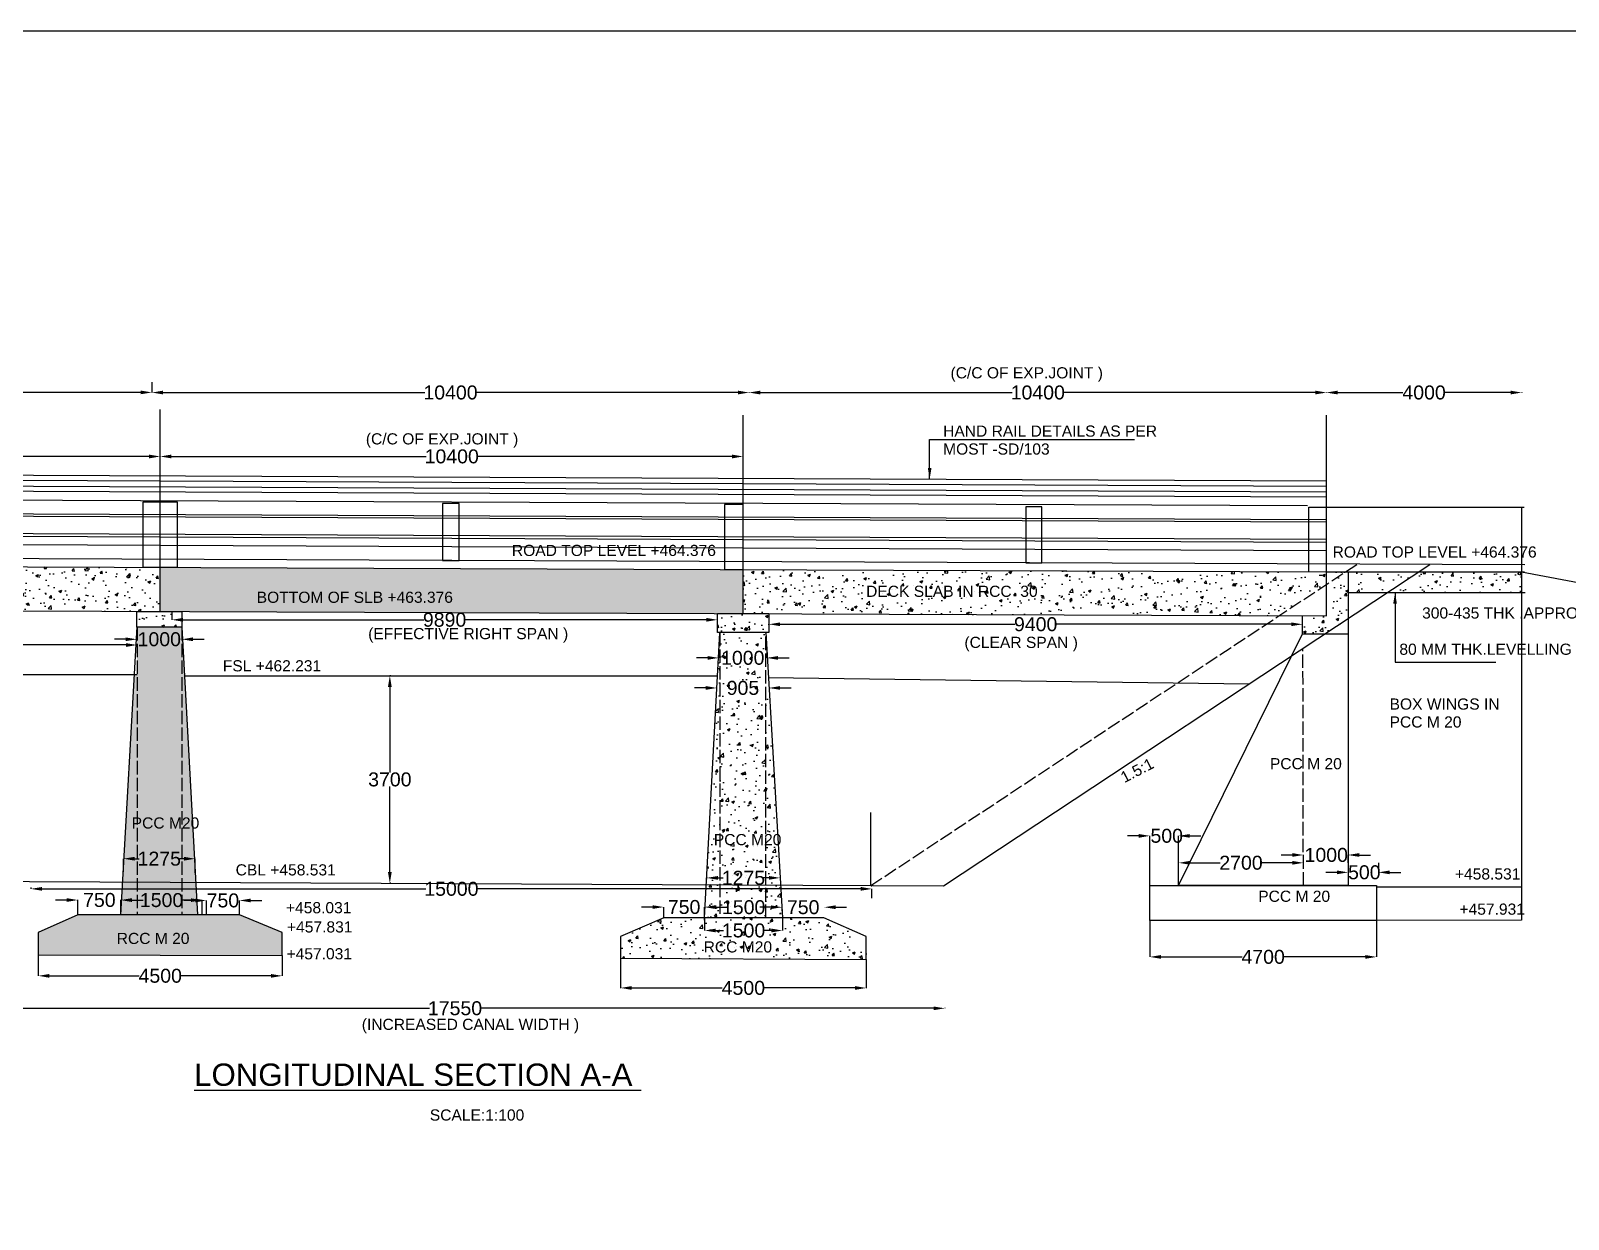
# Model space of a CAD drawing. Header units: inches. Extents: x -17772 to 62513, y -53545 to 6825.
# Drawn here: x 8184 to 35739, y -14470 to 6825 of the extents above; entities that cross this region are included whole.
import ezdxf

# ---------------------------------------------------------------- set-up
doc = ezdxf.new("R2010")
doc.units = ezdxf.units.IN
doc.header["$MEASUREMENT"] = 0
doc.linetypes.add('ACAD_ISO02W100', pattern=[15, 12, -3])
doc.layers.add('DRAWING', color=7, linetype='Continuous')
doc.layers.add('TEXT', color=7, linetype='Continuous')
doc.styles.get("Standard").update_dxf_attribs({"font": 'arial.ttf', "height": 250})
doc.dimstyles.get("Standard").update_dxf_attribs({"dimtxt": 200, "dimasz": 200, "dimexe": 0.18, "dimexo": 0.0625, "dimgap": 0.09, "dimtad": 0, "dimtih": 1, "dimtoh": 1, "dimdec": 0, "dimzin": 0, "dimdsep": 46, "dimtxsty": 'Standard', "dimcen": 0.09, "dimadec": 0, "dimazin": 0, "dimtfac": 1, "dimtdec": 0, "dimtofl": 0, "dimtmove": 0, "dimatfit": 3, "dimfxl": 0, "dimtolj": 1, "dimtzin": 0, "dimarcsym": 0})

# ---------------------------------------------------------------- blocks, each defined once
blk = doc.blocks.new('*D4')
at = {"layer": 'Defpoints', "color": 0, "transparency": 16777216}
for p in [(119, -803), (10505, -803), (10505, -803)]:
    blk.add_point(p, dxfattribs=at)
at = {"layer": 'TEXT', "color": 0, "lineweight": -2, "transparency": 16777216}
for p, q in [((119, -803), (119, -803)), ((319, -803), (4854, -803)), ((10305, -803), (5770, -803)), ((10505, -803), (10505, -803))]:
    blk.add_line(p, q, dxfattribs=at)
at = {"layer": 'TEXT', "color": 0, "transparency": 16777216}
for points in [[(319, -770), (319, -837), (119, -803)], [(10305, -770), (10305, -837), (10505, -803)]]:
    blk.add_solid(points, dxfattribs=at)
at = {"layer": 'TEXT', "color": 0, "transparency": 16777216, "insert": (5312, -803), "char_height": 250, "attachment_point": 5}
blk.add_mtext('\\A1;10400', dxfattribs=at)
blk = doc.blocks.new('*D5')
at = {"layer": 'Defpoints', "color": 0, "transparency": 16777216}
for p in [(10505, -803), (20953, -803), (20953, -862)]:
    blk.add_point(p, dxfattribs=at)
at = {"layer": 'TEXT', "color": 0, "lineweight": -2, "transparency": 16777216}
for p, q in [((10505, -803), (10505, -803)), ((10705, -803), (15271, -803)), ((20753, -803), (16188, -803)), ((20953, -862), (20953, -803))]:
    blk.add_line(p, q, dxfattribs=at)
at = {"layer": 'TEXT', "color": 0, "transparency": 16777216}
for points in [[(10705, -770), (10705, -837), (10505, -803)], [(20753, -770), (20753, -837), (20953, -803)]]:
    blk.add_solid(points, dxfattribs=at)
at = {"layer": 'TEXT', "color": 0, "transparency": 16777216, "insert": (15729, -803), "char_height": 250, "attachment_point": 5}
blk.add_mtext('\\A1;10400', dxfattribs=at)
blk = doc.blocks.new('*D6')
at = {"layer": 'Defpoints', "color": 0, "transparency": 16777216}
for p in [(31406, 351), (31406, 342), (34905, 351)]:
    blk.add_point(p, dxfattribs=at)
at = {"layer": 'TEXT', "color": 0, "lineweight": -2, "transparency": 16777216}
for p, q in [((31406, 351), (31406, 342)), ((31606, 342), (32777, 342)), ((34705, 342), (33533, 342)), ((34905, 351), (34905, 342))]:
    blk.add_line(p, q, dxfattribs=at)
at = {"layer": 'TEXT', "color": 0, "transparency": 16777216}
for points in [[(31606, 376), (31606, 309), (31406, 342)], [(34705, 376), (34705, 309), (34905, 342)]]:
    blk.add_solid(points, dxfattribs=at)
at = {"layer": 'TEXT', "color": 0, "transparency": 16777216, "insert": (33155, 342), "char_height": 250, "attachment_point": 5}
blk.add_mtext('\\A1;4000', dxfattribs=at)
blk = doc.blocks.new('*D7')
at = {"layer": 'Defpoints', "color": 0, "transparency": 16777216}
for p in [(21059, 347), (21059, 342), (31406, 347)]:
    blk.add_point(p, dxfattribs=at)
at = {"layer": 'TEXT', "color": 0, "lineweight": -2, "transparency": 16777216}
for p, q in [((21059, 347), (21059, 342)), ((21259, 342), (25774, 342)), ((31206, 342), (26690, 342)), ((31406, 347), (31406, 342))]:
    blk.add_line(p, q, dxfattribs=at)
at = {"layer": 'TEXT', "color": 0, "transparency": 16777216}
for points in [[(21259, 376), (21259, 309), (21059, 342)], [(31206, 376), (31206, 309), (31406, 342)]]:
    blk.add_solid(points, dxfattribs=at)
at = {"layer": 'TEXT', "color": 0, "transparency": 16777216, "insert": (26232, 342), "char_height": 250, "attachment_point": 5}
blk.add_mtext('\\A1;10400', dxfattribs=at)
blk = doc.blocks.new('*D8')
at = {"layer": 'Defpoints', "color": 0, "transparency": 16777216}
for p in [(45, 530), (10355, 530), (10355, 345)]:
    blk.add_point(p, dxfattribs=at)
at = {"layer": 'TEXT', "color": 0, "lineweight": -2, "transparency": 16777216}
for p, q in [((45, 530), (45, 345)), ((245, 345), (4742, 345)), ((10155, 345), (5658, 345)), ((10355, 530), (10355, 345))]:
    blk.add_line(p, q, dxfattribs=at)
at = {"layer": 'TEXT', "color": 0, "transparency": 16777216}
for points in [[(245, 378), (245, 312), (45, 345)], [(10155, 378), (10155, 312), (10355, 345)]]:
    blk.add_solid(points, dxfattribs=at)
at = {"layer": 'TEXT', "color": 0, "transparency": 16777216, "insert": (5200, 345), "char_height": 250, "attachment_point": 5}
blk.add_mtext('\\A1;10400', dxfattribs=at)
blk = doc.blocks.new('*D9')
at = {"layer": 'Defpoints', "color": 0, "transparency": 16777216}
for p in [(10355, 445), (21059, 342), (21059, 342)]:
    blk.add_point(p, dxfattribs=at)
at = {"layer": 'TEXT', "color": 0, "lineweight": -2, "transparency": 16777216}
for p, q in [((10355, 445), (10355, 342)), ((10555, 342), (15248, 342)), ((20859, 342), (16165, 342)), ((21059, 342), (21059, 342))]:
    blk.add_line(p, q, dxfattribs=at)
at = {"layer": 'TEXT', "color": 0, "transparency": 16777216}
for points in [[(10555, 376), (10555, 309), (10355, 342)], [(20859, 376), (20859, 309), (21059, 342)]]:
    blk.add_solid(points, dxfattribs=at)
at = {"layer": 'TEXT', "color": 0, "transparency": 16777216, "insert": (15707, 342), "char_height": 250, "attachment_point": 5}
blk.add_mtext('\\A1;10400', dxfattribs=at)
blk = doc.blocks.new('*D10')
at = {"layer": 'Defpoints', "color": 0, "transparency": 16777216}
for p in [(625, -4191), (10090, -4181), (10090, -4191)]:
    blk.add_point(p, dxfattribs=at)
at = {"layer": 'TEXT', "color": 0, "lineweight": -2, "transparency": 16777216}
for p, q in [((625, -4191), (625, -4181)), ((825, -4181), (4985, -4181)), ((9890, -4181), (5731, -4181)), ((10090, -4191), (10090, -4181))]:
    blk.add_line(p, q, dxfattribs=at)
at = {"layer": 'TEXT', "color": 0, "transparency": 16777216}
for points in [[(825, -4148), (825, -4215), (625, -4181)], [(9890, -4148), (9890, -4215), (10090, -4181)]]:
    blk.add_solid(points, dxfattribs=at)
at = {"layer": 'TEXT', "color": 0, "transparency": 16777216, "insert": (5358, -4181), "char_height": 250, "attachment_point": 5}
blk.add_mtext('\\A1;9400', dxfattribs=at)
blk = doc.blocks.new('*D11')
at = {"layer": 'Defpoints', "color": 0, "transparency": 16777216}
for p in [(10084, -3964), (10892, -3964), (10892, -4079)]:
    blk.add_point(p, dxfattribs=at)
at = {"layer": 'TEXT', "color": 0, "lineweight": -2, "transparency": 16777216}
for p, q in [((9884, -4079), (9684, -4079)), ((10084, -3964), (10084, -4079)), ((10892, -3964), (10892, -4079)), ((11092, -4079), (11292, -4079))]:
    blk.add_line(p, q, dxfattribs=at)
at = {"layer": 'TEXT', "color": 0, "transparency": 16777216}
for points in [[(9884, -4045), (9884, -4112), (10084, -4079)], [(11092, -4045), (11092, -4112), (10892, -4079)]]:
    blk.add_solid(points, dxfattribs=at)
at = {"layer": 'TEXT', "color": 0, "transparency": 16777216, "insert": (10488, -4079), "char_height": 250, "attachment_point": 5}
blk.add_mtext('\\A1;1000', dxfattribs=at)
blk = doc.blocks.new('*D12')
at = {"layer": 'Defpoints', "color": 0, "transparency": 16777216}
for p in [(20513, -4357), (21376, -4306), (21376, -4412)]:
    blk.add_point(p, dxfattribs=at)
at = {"layer": 'TEXT', "color": 0, "lineweight": -2, "transparency": 16777216}
for p, q in [((20513, -4357), (20513, -4412)), ((21376, -4306), (21376, -4412)), ((20313, -4412), (20113, -4412)), ((21576, -4412), (21776, -4412))]:
    blk.add_line(p, q, dxfattribs=at)
at = {"layer": 'TEXT', "color": 0, "transparency": 16777216}
for points in [[(20313, -4379), (20313, -4446), (20513, -4412)], [(21576, -4379), (21576, -4446), (21376, -4412)]]:
    blk.add_solid(points, dxfattribs=at)
at = {"layer": 'TEXT', "color": 0, "transparency": 16777216, "insert": (20945, -4412), "char_height": 250, "attachment_point": 5}
blk.add_mtext('\\A1;1000', dxfattribs=at)
blk = doc.blocks.new('*D13')
at = {"layer": 'Defpoints', "color": 0, "transparency": 16777216}
for p in [(21413, -3810), (21413, -3819), (30976, -3819)]:
    blk.add_point(p, dxfattribs=at)
at = {"layer": 'TEXT', "color": 0, "lineweight": -2, "transparency": 16777216}
for p, q in [((21413, -3819), (21413, -3810)), ((21613, -3810), (25821, -3810)), ((30776, -3810), (26567, -3810)), ((30976, -3819), (30976, -3810))]:
    blk.add_line(p, q, dxfattribs=at)
at = {"layer": 'TEXT', "color": 0, "transparency": 16777216}
for points in [[(21613, -3777), (21613, -3843), (21413, -3810)], [(30776, -3777), (30776, -3843), (30976, -3810)]]:
    blk.add_solid(points, dxfattribs=at)
at = {"layer": 'TEXT', "color": 0, "transparency": 16777216, "insert": (26194, -3810), "char_height": 250, "attachment_point": 5}
blk.add_mtext('\\A1;9400', dxfattribs=at)
blk = doc.blocks.new('*D14')
at = {"layer": 'Defpoints', "color": 0, "transparency": 16777216}
for p in [(10712, -3581), (10712, -3730), (20490, -3810)]:
    blk.add_point(p, dxfattribs=at)
at = {"layer": 'TEXT', "color": 0, "lineweight": -2, "transparency": 16777216}
for p, q in [((10712, -3581), (10712, -3730)), ((10912, -3730), (15228, -3730)), ((20290, -3730), (15974, -3730)), ((20490, -3810), (20490, -3730))]:
    blk.add_line(p, q, dxfattribs=at)
at = {"layer": 'TEXT', "color": 0, "transparency": 16777216}
for points in [[(10912, -3696), (10912, -3763), (10712, -3730)], [(20290, -3696), (20290, -3763), (20490, -3730)]]:
    blk.add_solid(points, dxfattribs=at)
at = {"layer": 'TEXT', "color": 0, "transparency": 16777216, "insert": (15601, -3730), "char_height": 250, "attachment_point": 5}
blk.add_mtext('\\A1;9890', dxfattribs=at)
blk = doc.blocks.new('*D20')
at = {"layer": 'Defpoints', "color": 0, "transparency": 16777216}
for p in [(9801, -8751), (9026, -9016), (9801, -9016)]:
    blk.add_point(p, dxfattribs=at)
at = {"layer": 'TEXT', "color": 0, "lineweight": -2, "transparency": 16777216}
for p, q in [((8826, -8751), (8626, -8751)), ((9026, -9016), (9026, -8750)), ((9801, -9016), (9801, -8750)), ((10001, -8751), (10201, -8751))]:
    blk.add_line(p, q, dxfattribs=at)
at = {"layer": 'TEXT', "color": 0, "transparency": 16777216}
for points in [[(8826, -8717), (8826, -8784), (9026, -8751)], [(10001, -8717), (10001, -8784), (9801, -8751)]]:
    blk.add_solid(points, dxfattribs=at)
at = {"layer": 'TEXT', "color": 0, "transparency": 16777216, "insert": (9414, -8751), "char_height": 250, "attachment_point": 5}
blk.add_mtext('\\A1;750', dxfattribs=at)
blk = doc.blocks.new('*D21')
at = {"layer": 'Defpoints', "color": 0, "transparency": 16777216}
for p in [(11256, -8753), (9801, -9016), (11256, -9016)]:
    blk.add_point(p, dxfattribs=at)
at = {"layer": 'TEXT', "color": 0, "lineweight": -2, "transparency": 16777216}
for p, q in [((9801, -9016), (9801, -8753)), ((10001, -8753), (10167, -8753)), ((11056, -8753), (10890, -8753)), ((11256, -9016), (11256, -8753))]:
    blk.add_line(p, q, dxfattribs=at)
at = {"layer": 'TEXT', "color": 0, "transparency": 16777216}
for points in [[(10001, -8720), (10001, -8786), (9801, -8753)], [(11056, -8720), (11056, -8786), (11256, -8753)]]:
    blk.add_solid(points, dxfattribs=at)
at = {"layer": 'TEXT', "color": 0, "transparency": 16777216, "insert": (10529, -8753), "char_height": 250, "attachment_point": 5}
blk.add_mtext('\\A1;1500', dxfattribs=at)
blk = doc.blocks.new('*D22')
at = {"layer": 'Defpoints', "color": 0, "transparency": 16777216}
for p in [(11924, -8759), (11333, -9016), (11924, -9016)]:
    blk.add_point(p, dxfattribs=at)
at = {"layer": 'TEXT', "color": 0, "lineweight": -2, "transparency": 16777216}
for p, q in [((11133, -8759), (10933, -8759)), ((11333, -9016), (11333, -8759)), ((11924, -9016), (11924, -8759)), ((12124, -8759), (12324, -8759))]:
    blk.add_line(p, q, dxfattribs=at)
at = {"layer": 'TEXT', "color": 0, "transparency": 16777216}
for points in [[(11133, -8726), (11133, -8792), (11333, -8759)], [(12124, -8726), (12124, -8792), (11924, -8759)]]:
    blk.add_solid(points, dxfattribs=at)
at = {"layer": 'TEXT', "color": 0, "transparency": 16777216, "insert": (11628, -8759), "char_height": 250, "attachment_point": 5}
blk.add_mtext('\\A1;750', dxfattribs=at)
blk = doc.blocks.new('*D23')
at = {"layer": 'Defpoints', "color": 0, "transparency": 16777216}
for p in [(8320, -9730), (12691, -9745), (12691, -10109)]:
    blk.add_point(p, dxfattribs=at)
at = {"layer": 'TEXT', "color": 0, "lineweight": -2, "transparency": 16777216}
for p, q in [((8320, -9730), (8320, -10110)), ((12691, -9745), (12691, -10110)), ((8520, -10109), (10127, -10109)), ((12491, -10109), (10883, -10109))]:
    blk.add_line(p, q, dxfattribs=at)
at = {"layer": 'TEXT', "color": 0, "transparency": 16777216}
for points in [[(8520, -10076), (8520, -10143), (8320, -10109)], [(12491, -10076), (12491, -10143), (12691, -10109)]]:
    blk.add_solid(points, dxfattribs=at)
at = {"layer": 'TEXT', "color": 0, "transparency": 16777216, "insert": (10505, -10109), "char_height": 250, "attachment_point": 5}
blk.add_mtext('\\A1;4500', dxfattribs=at)
blk = doc.blocks.new('*D24')
at = {"layer": 'Defpoints', "color": 0, "transparency": 16777216}
for p in [(9844, -8247), (11131, -8011), (11131, -8261)]:
    blk.add_point(p, dxfattribs=at)
at = {"layer": 'TEXT', "color": 0, "lineweight": -2, "transparency": 16777216}
for p, q in [((9844, -8247), (9844, -8010)), ((10044, -8011), (10125, -8011)), ((10931, -8011), (10850, -8011)), ((11131, -8261), (11131, -8010))]:
    blk.add_line(p, q, dxfattribs=at)
at = {"layer": 'TEXT', "color": 0, "transparency": 16777216}
for points in [[(10044, -7977), (10044, -8044), (9844, -8011)], [(10931, -7977), (10931, -8044), (11131, -8011)]]:
    blk.add_solid(points, dxfattribs=at)
at = {"layer": 'TEXT', "color": 0, "transparency": 16777216, "insert": (10488, -8011), "char_height": 250, "attachment_point": 5}
blk.add_mtext('\\A1;1275', dxfattribs=at)
blk = doc.blocks.new('*D25')
at = {"layer": 'Defpoints', "color": 0, "transparency": 16777216}
for p in [(18756, -9791), (23156, -9817), (23156, -10326)]:
    blk.add_point(p, dxfattribs=at)
at = {"layer": 'TEXT', "color": 0, "lineweight": -2, "transparency": 16777216}
for p, q in [((18756, -9791), (18756, -10327)), ((23156, -9817), (23156, -10327)), ((18956, -10326), (20578, -10326)), ((22956, -10326), (21334, -10326))]:
    blk.add_line(p, q, dxfattribs=at)
at = {"layer": 'TEXT', "color": 0, "transparency": 16777216}
for points in [[(18956, -10293), (18956, -10360), (18756, -10326)], [(22956, -10293), (22956, -10360), (23156, -10326)]]:
    blk.add_solid(points, dxfattribs=at)
at = {"layer": 'TEXT', "color": 0, "transparency": 16777216, "insert": (20956, -10326), "char_height": 250, "attachment_point": 5}
blk.add_mtext('\\A1;4500', dxfattribs=at)
blk = doc.blocks.new('*D26')
at = {"layer": 'Defpoints', "color": 0, "transparency": 16777216}
for p in [(20262, -9071), (21657, -9071), (21657, -9297)]:
    blk.add_point(p, dxfattribs=at)
at = {"layer": 'TEXT', "color": 0, "lineweight": -2, "transparency": 16777216}
for p, q in [((20262, -9071), (20262, -9297)), ((21657, -9071), (21657, -9297)), ((20462, -9297), (20598, -9297)), ((21457, -9297), (21321, -9297))]:
    blk.add_line(p, q, dxfattribs=at)
at = {"layer": 'TEXT', "color": 0, "transparency": 16777216}
for points in [[(20462, -9263), (20462, -9330), (20262, -9297)], [(21457, -9263), (21457, -9330), (21657, -9297)]]:
    blk.add_solid(points, dxfattribs=at)
at = {"layer": 'TEXT', "color": 0, "transparency": 16777216, "insert": (20959, -9297), "char_height": 250, "attachment_point": 5}
blk.add_mtext('\\A1;1500', dxfattribs=at)
blk = doc.blocks.new('*D27')
at = {"layer": 'Defpoints', "color": 0, "transparency": 16777216}
for p in [(19528, -9071), (20260, -8877), (20260, -9110)]:
    blk.add_point(p, dxfattribs=at)
at = {"layer": 'TEXT', "color": 0, "lineweight": -2, "transparency": 16777216}
for p, q in [((19328, -8877), (19128, -8877)), ((19528, -9071), (19528, -8877)), ((20260, -9110), (20260, -8877)), ((20460, -8877), (20660, -8877))]:
    blk.add_line(p, q, dxfattribs=at)
at = {"layer": 'TEXT', "color": 0, "transparency": 16777216}
for points in [[(19328, -8844), (19328, -8910), (19528, -8877)], [(20460, -8844), (20460, -8910), (20260, -8877)]]:
    blk.add_solid(points, dxfattribs=at)
at = {"layer": 'TEXT', "color": 0, "transparency": 16777216, "insert": (19894, -8877), "char_height": 250, "attachment_point": 5}
blk.add_mtext('\\A1;750', dxfattribs=at)
blk = doc.blocks.new('*D28')
at = {"layer": 'Defpoints', "color": 0, "transparency": 16777216}
for p in [(20272, -8879), (21649, -8880), (21649, -8942)]:
    blk.add_point(p, dxfattribs=at)
at = {"layer": 'TEXT', "color": 0, "lineweight": -2, "transparency": 16777216}
for p, q in [((20272, -8879), (20272, -8880)), ((20472, -8880), (20599, -8880)), ((21449, -8880), (21322, -8880)), ((21649, -8942), (21649, -8880))]:
    blk.add_line(p, q, dxfattribs=at)
at = {"layer": 'TEXT', "color": 0, "transparency": 16777216}
for points in [[(20472, -8846), (20472, -8913), (20272, -8880)], [(21449, -8846), (21449, -8913), (21649, -8880)]]:
    blk.add_solid(points, dxfattribs=at)
at = {"layer": 'TEXT', "color": 0, "transparency": 16777216, "insert": (20961, -8880), "char_height": 250, "attachment_point": 5}
blk.add_mtext('\\A1;1500', dxfattribs=at)
blk = doc.blocks.new('*D29')
at = {"layer": 'Defpoints', "color": 0, "transparency": 16777216}
for p in [(21649, -8880), (22407, -8880), (22407, -8880)]:
    blk.add_point(p, dxfattribs=at)
at = {"layer": 'TEXT', "color": 0, "lineweight": -2, "transparency": 16777216}
for p, q in [((21449, -8880), (21249, -8880)), ((21649, -8880), (21649, -8880)), ((22407, -8880), (22407, -8880)), ((22607, -8880), (22807, -8880))]:
    blk.add_line(p, q, dxfattribs=at)
at = {"layer": 'TEXT', "color": 0, "transparency": 16777216}
for points in [[(21449, -8846), (21449, -8913), (21649, -8880)], [(22607, -8846), (22607, -8913), (22407, -8880)]]:
    blk.add_solid(points, dxfattribs=at)
at = {"layer": 'TEXT', "color": 0, "transparency": 16777216, "insert": (22028, -8880), "char_height": 250, "attachment_point": 5}
blk.add_mtext('\\A1;750', dxfattribs=at)
blk = doc.blocks.new('*D30')
at = {"layer": 'Defpoints', "color": 0, "transparency": 16777216}
for p in [(20481, -4958), (21414, -4951), (21414, -4951)]:
    blk.add_point(p, dxfattribs=at)
at = {"layer": 'TEXT', "color": 0, "lineweight": -2, "transparency": 16777216}
for p, q in [((20281, -4951), (20081, -4951)), ((20481, -4958), (20481, -4950)), ((21414, -4951), (21414, -4950)), ((21614, -4951), (21814, -4951))]:
    blk.add_line(p, q, dxfattribs=at)
at = {"layer": 'TEXT', "color": 0, "transparency": 16777216}
for points in [[(20281, -4917), (20281, -4984), (20481, -4951)], [(21614, -4917), (21614, -4984), (21414, -4951)]]:
    blk.add_solid(points, dxfattribs=at)
at = {"layer": 'TEXT', "color": 0, "transparency": 16777216, "insert": (20948, -4951), "char_height": 250, "attachment_point": 5}
blk.add_mtext('\\A1;905', dxfattribs=at)
blk = doc.blocks.new('*D31')
at = {"layer": 'Defpoints', "color": 0, "transparency": 16777216}
for p in [(20299, -8375), (21614, -8354), (21614, -8354)]:
    blk.add_point(p, dxfattribs=at)
at = {"layer": 'TEXT', "color": 0, "lineweight": -2, "transparency": 16777216}
for p, q in [((20299, -8375), (20299, -8353)), ((20499, -8354), (20594, -8354)), ((21414, -8354), (21319, -8354)), ((21614, -8353), (21614, -8353))]:
    blk.add_line(p, q, dxfattribs=at)
at = {"layer": 'TEXT', "color": 0, "transparency": 16777216}
for points in [[(20499, -8320), (20499, -8387), (20299, -8354)], [(21414, -8320), (21414, -8387), (21614, -8354)]]:
    blk.add_solid(points, dxfattribs=at)
at = {"layer": 'TEXT', "color": 0, "transparency": 16777216, "insert": (20957, -8354), "char_height": 250, "attachment_point": 5}
blk.add_mtext('\\A1;1275', dxfattribs=at)
blk = doc.blocks.new('*D32')
at = {"layer": 'Defpoints', "color": 0, "transparency": 16777216}
for p in [(28240, -9115), (32302, -9115), (32302, -9770)]:
    blk.add_point(p, dxfattribs=at)
at = {"layer": 'TEXT', "color": 0, "lineweight": -2, "transparency": 16777216}
for p, q in [((28240, -9115), (28240, -9770)), ((32302, -9115), (32302, -9770)), ((28440, -9770), (29893, -9770)), ((32102, -9770), (30649, -9770))]:
    blk.add_line(p, q, dxfattribs=at)
at = {"layer": 'TEXT', "color": 0, "transparency": 16777216}
for points in [[(28440, -9737), (28440, -9803), (28240, -9770)], [(32102, -9737), (32102, -9803), (32302, -9770)]]:
    blk.add_solid(points, dxfattribs=at)
at = {"layer": 'TEXT', "color": 0, "transparency": 16777216, "insert": (30271, -9770), "char_height": 250, "attachment_point": 5}
blk.add_mtext('\\A1;4700', dxfattribs=at)
blk = doc.blocks.new('*D33')
at = {"layer": 'Defpoints', "color": 0, "transparency": 16777216}
for p in [(28757, -7601), (28240, -8492), (28757, -8492)]:
    blk.add_point(p, dxfattribs=at)
at = {"layer": 'TEXT', "color": 0, "lineweight": -2, "transparency": 16777216}
for p, q in [((28040, -7601), (27840, -7601)), ((28240, -8492), (28240, -7601)), ((28757, -8492), (28757, -7601)), ((28957, -7601), (29157, -7601))]:
    blk.add_line(p, q, dxfattribs=at)
at = {"layer": 'TEXT', "color": 0, "transparency": 16777216}
for points in [[(28040, -7568), (28040, -7635), (28240, -7601)], [(28957, -7568), (28957, -7635), (28757, -7601)]]:
    blk.add_solid(points, dxfattribs=at)
at = {"layer": 'TEXT', "color": 0, "transparency": 16777216, "insert": (28543, -7601), "char_height": 250, "attachment_point": 5}
blk.add_mtext('\\A1;500', dxfattribs=at)
blk = doc.blocks.new('*D34')
at = {"layer": 'Defpoints', "color": 0, "transparency": 16777216}
for p in [(28757, -8088), (30992, -8084), (30992, -8084)]:
    blk.add_point(p, dxfattribs=at)
at = {"layer": 'TEXT', "color": 0, "lineweight": -2, "transparency": 16777216}
for p, q in [((28757, -8088), (28757, -8083)), ((28957, -8084), (29499, -8084)), ((30792, -8084), (30249, -8084)), ((30992, -8083), (30992, -8083))]:
    blk.add_line(p, q, dxfattribs=at)
at = {"layer": 'TEXT', "color": 0, "transparency": 16777216}
for points in [[(28957, -8050), (28957, -8117), (28757, -8084)], [(30792, -8050), (30792, -8117), (30992, -8084)]]:
    blk.add_solid(points, dxfattribs=at)
at = {"layer": 'TEXT', "color": 0, "transparency": 16777216, "insert": (29874, -8084), "char_height": 250, "attachment_point": 5}
blk.add_mtext('\\A1;2700', dxfattribs=at)
blk = doc.blocks.new('*D35')
at = {"layer": 'Defpoints', "color": 0, "transparency": 16777216}
for p in [(31794, -7944), (30992, -8083), (31794, -8083)]:
    blk.add_point(p, dxfattribs=at)
at = {"layer": 'TEXT', "color": 0, "lineweight": -2, "transparency": 16777216}
for p, q in [((30792, -7944), (30592, -7944)), ((30992, -8083), (30992, -7943)), ((31794, -8083), (31794, -7943)), ((31994, -7944), (32194, -7944))]:
    blk.add_line(p, q, dxfattribs=at)
at = {"layer": 'TEXT', "color": 0, "transparency": 16777216}
for points in [[(30792, -7910), (30792, -7977), (30992, -7944)], [(31994, -7910), (31994, -7977), (31794, -7944)]]:
    blk.add_solid(points, dxfattribs=at)
at = {"layer": 'TEXT', "color": 0, "transparency": 16777216, "insert": (31402, -7944), "char_height": 250, "attachment_point": 5}
blk.add_mtext('\\A1;1000', dxfattribs=at)
blk = doc.blocks.new('*D36')
at = {"layer": 'Defpoints', "color": 0, "transparency": 16777216}
for p in [(31794, -8083), (32337, -8083), (32337, -8255)]:
    blk.add_point(p, dxfattribs=at)
at = {"layer": 'TEXT', "color": 0, "lineweight": -2, "transparency": 16777216}
for p, q in [((31594, -8255), (31394, -8255)), ((31794, -8083), (31794, -8255)), ((32337, -8083), (32337, -8255)), ((32537, -8255), (32737, -8255))]:
    blk.add_line(p, q, dxfattribs=at)
at = {"layer": 'TEXT', "color": 0, "transparency": 16777216}
for points in [[(31594, -8222), (31594, -8288), (31794, -8255)], [(32537, -8222), (32537, -8288), (32337, -8255)]]:
    blk.add_solid(points, dxfattribs=at)
at = {"layer": 'TEXT', "color": 0, "transparency": 16777216, "insert": (32084, -8255), "char_height": 250, "attachment_point": 5}
blk.add_mtext('\\A1;500', dxfattribs=at)
blk = doc.blocks.new('*D70')
at = {"layer": 'Defpoints', "color": 0, "transparency": 16777216}
for p in [(7012, -10681), (24565, -10681), (24565, -10691)]:
    blk.add_point(p, dxfattribs=at)
at = {"layer": 'TEXT', "color": 0, "lineweight": -2, "transparency": 16777216}
for p, q in [((7012, -10681), (7012, -10691)), ((7212, -10691), (15330, -10691)), ((24365, -10691), (16247, -10691)), ((24565, -10681), (24565, -10691))]:
    blk.add_line(p, q, dxfattribs=at)
at = {"layer": 'TEXT', "color": 0, "transparency": 16777216}
for points in [[(7212, -10658), (7212, -10724), (7012, -10691)], [(24365, -10658), (24365, -10724), (24565, -10691)]]:
    blk.add_solid(points, dxfattribs=at)
at = {"layer": 'TEXT', "color": 0, "transparency": 16777216, "insert": (15788, -10691), "char_height": 250, "attachment_point": 5}
blk.add_mtext('\\A1;17550', dxfattribs=at)
blk = doc.blocks.new('*D71')
at = {"layer": 'Defpoints', "color": 0, "transparency": 16777216}
for p in [(14620, -4732), (14638, -4732), (14638, -8451)]:
    blk.add_point(p, dxfattribs=at)
at = {"layer": 'TEXT', "color": 0, "lineweight": -2, "transparency": 16777216}
for p, q in [((14638, -4732), (14619, -4732)), ((14620, -4932), (14620, -6464)), ((14620, -8251), (14620, -6719)), ((14638, -8451), (14619, -8451))]:
    blk.add_line(p, q, dxfattribs=at)
at = {"layer": 'TEXT', "color": 0, "transparency": 16777216}
for points in [[(14586, -4932), (14653, -4932), (14620, -4732)], [(14586, -8251), (14653, -8251), (14620, -8451)]]:
    blk.add_solid(points, dxfattribs=at)
at = {"layer": 'TEXT', "color": 0, "transparency": 16777216, "insert": (14620, -6591), "char_height": 250, "attachment_point": 5}
blk.add_mtext('\\A1;3700', dxfattribs=at)
blk = doc.blocks.new('*D76')
at = {"layer": 'Defpoints', "color": 0, "transparency": 16777216}
for p in [(8185, -8527), (23260, -8551), (23260, -8719)]:
    blk.add_point(p, dxfattribs=at)
at = {"layer": 'TEXT', "color": 0, "lineweight": -2, "transparency": 16777216}
for p, q in [((8185, -8527), (8185, -8551)), ((8385, -8551), (15264, -8551)), ((23060, -8551), (16181, -8551)), ((23260, -8719), (23260, -8550))]:
    blk.add_line(p, q, dxfattribs=at)
at = {"layer": 'TEXT', "color": 0, "transparency": 16777216}
for points in [[(8385, -8517), (8385, -8584), (8185, -8551)], [(23060, -8517), (23060, -8584), (23260, -8551)]]:
    blk.add_solid(points, dxfattribs=at)
at = {"layer": 'TEXT', "color": 0, "transparency": 16777216, "insert": (15723, -8551), "char_height": 250, "attachment_point": 5}
blk.add_mtext('\\A1;15000', dxfattribs=at)

msp = doc.modelspace()

# ---------------------------------------------------------------- hatches: boundary and pattern name
at = {"layer": 'TEXT'}
h = msp.add_hatch(dxfattribs=at)
h.set_pattern_fill('AR-CONC', color=0, scale=70, style=0)
h.paths.add_polyline_path([(10505.3, -2790.6), (361.2, -2751.4), (49.6, -2748.3), (49.6, -2969.7), (906.8, -3544.2), (10084.1, -3578.6), (10505.3, -3578.6)])
h.paths.add_polyline_path([(49.6, -2969.7), (49.6, -3541), (906.8, -3544.2)], flags=17)
h = msp.add_hatch(dxfattribs=at)
h.set_pattern_fill('AR-CONC', color=0, scale=70, style=0)
h.paths.add_polyline_path([(20948.7, -2830.9), (10505.3, -2790.6), (10505.3, -3578.6), (10892.2, -3578.6), (10892.2, -3581.6), (20489.8, -3617.6), (20945.7, -3617.6)])
h.paths.add_polyline_path([(12690.7, -9330.6), (11923.7, -9016), (9026.3, -9016), (8314.5, -9329.6), (8320.1, -9729.8), (12690.7, -9744.7)])
h.paths.add_polyline_path([(11140.3, -8434.7), (10892.2, -8433.5), (10892.2, -9016), (11171.8, -9016)])
h.paths.add_polyline_path([(10892.2, -8433.5), (10089.8, -8429.7), (10089.8, -9016), (10892.2, -9016)])
h.paths.add_polyline_path([(10089.8, -8429.7), (9834.3, -8428.5), (9801.5, -9016), (10089.8, -9016)])
h.paths.add_polyline_path([(10089.8, -4711.9), (10042.1, -4711.9), (9834.3, -8428.5), (10089.8, -8429.7)])
h.paths.add_polyline_path([(10892.2, -3859.4), (10089.8, -3859.4), (10089.8, -8429.7), (10892.2, -8433.5)])
h.paths.add_polyline_path([(10892.2, -3859.4), (10892.2, -8433.5), (11140.3, -8434.7)])
h.paths.add_polyline_path([(12182.1, -3481), (15802.8, -3481), (15802.8, -3170.4), (12182.1, -3170.4)], flags=24)
h.paths.add_polyline_path([(9673.5, -9593.7), (11158.6, -9593.7), (11158.6, -9283.4), (9673.5, -9283.4)], flags=24)
h.paths.add_polyline_path([(10189.6, -8600.8), (10867.4, -8600.8), (10867.4, -8905), (10189.6, -8905)], flags=24)
h.paths.add_polyline_path([(9941.7, -7525.2), (11333.8, -7525.2), (11333.8, -7215), (9941.7, -7215)], flags=9)
h.paths.add_polyline_path([(10149.2, -3926.7), (10826.9, -3926.7), (10826.9, -4230.9), (10149.2, -4230.9)], flags=24)
h.paths.add_polyline_path([(10147.7, -7858.5), (10827.6, -7858.5), (10827.6, -8162.7), (10147.7, -8162.7)], flags=24)
h = msp.add_hatch(dxfattribs=at)
h.set_pattern_fill('AR-CONC', color=0, scale=70, style=0)
h.paths.add_polyline_path([(31404.4, -2871.3), (20948.7, -2830.9), (20945.7, -3617.6), (21412.8, -3617.6), (21412.8, -3621), (30558.2, -3655.3), (31404.4, -3096.1)])
h.paths.add_polyline_path([(23103.8, -3374), (26281.6, -3374), (26281.6, -3063.6), (23103.8, -3063.6)], flags=24)
h = msp.add_hatch(dxfattribs=at)
h.set_pattern_fill('AR-CONC', color=0, scale=70, style=0)
h.paths.add_polyline_path([(31793.9, -2871.3), (31744.6, -2871.3), (31404.4, -3096.1), (31404.4, -3658.5), (30976.4, -3656.9), (30975.1, -3980.8), (31379.8, -3980.8), (31793.9, -3707.3)])
h.paths.add_polyline_path([(31744.6, -2871.3), (31404.4, -2871.3), (31404.4, -3096.1)])
h.paths.add_polyline_path([(33059.5, -2871.5), (31793.9, -2871.3), (31793.9, -3241.6), (32499, -3241.6)])
h.paths.add_polyline_path([(34899.5, -2871.7), (33059.5, -2871.5), (32499, -3241.6), (34899.5, -3241.6)])
h = msp.add_hatch(dxfattribs=at)
h.set_pattern_fill('AR-CONC', color=0, scale=70, style=0)
h.paths.add_polyline_path([(10892.2, -3581.6), (10084.1, -3578.6), (10084.1, -3859.4), (10892.2, -3859.4)])
h = msp.add_hatch(dxfattribs=at)
h.set_pattern_fill('AR-CONC', color=0, scale=70, style=0)
h.paths.add_polyline_path([(21412.8, -3621), (20489.8, -3617.6), (20489.8, -3959.7), (21412.8, -3959.7)])
h.paths.add_polyline_path([(21356.2, -3967.9), (21355.7, -3959.7), (20534.2, -3959.7), (20534.2, -3960.9), (20534.2, -8478.8), (21356.2, -8482.7)])
h.paths.add_polyline_path([(20534.2, -3960.9), (20293.5, -8477.7), (20534.2, -8478.8)])
h.paths.add_polyline_path([(21356.2, -3967.9), (21356.2, -8482.7), (21622.2, -8484)])
h.paths.add_polyline_path([(21622.2, -8484), (21356.2, -8482.7), (21356.2, -9070.9), (21656.7, -9070.9)])
h.paths.add_polyline_path([(21356.2, -8482.7), (20534.2, -8478.8), (20534.2, -9070.9), (21356.2, -9070.9)])
h.paths.add_polyline_path([(20534.2, -8478.8), (20293.5, -8477.7), (20261.9, -9070.9), (20534.2, -9070.9)])
h.paths.add_polyline_path([(23155.6, -9401.8), (22396.8, -9070.9), (19528.3, -9070.9), (18753.8, -9403.4), (18756.1, -9790.8), (23155.6, -9816.8)])
h.paths.add_polyline_path([(20605.7, -4260.2), (21283.5, -4260.2), (21283.5, -4564.4), (20605.7, -4564.4)], flags=24)
h.paths.add_polyline_path([(20675.9, -4798.5), (21219.2, -4798.5), (21219.2, -5102.7), (20675.9, -5102.7)], flags=24)
h.paths.add_polyline_path([(20616.8, -8201.4), (21296.7, -8201.4), (21296.7, -8505.7), (20616.8, -8505.7)], flags=9)
h.paths.add_polyline_path([(20374.4, -7823.3), (21688.9, -7823.3), (21688.9, -7513), (20374.4, -7513)], flags=9)
h.paths.add_polyline_path([(20621.7, -8727.6), (21299.5, -8727.6), (21299.5, -9031.8), (20621.7, -9031.8)], flags=24)
h.paths.add_polyline_path([(20620.4, -9144.6), (21298.2, -9144.6), (21298.2, -9448.8), (20620.4, -9448.8)], flags=24)
h.paths.add_polyline_path([(20192.4, -9745.8), (21599.9, -9745.8), (21599.9, -9435.5), (20192.4, -9435.5)], flags=24)

# ---------------------------------------------------------------- linework, layer by layer
at = {"layer": 'DRAWING', "color": 0}
for points in [[(-17771.7, 6824.9), (62472.7, 6824.9), (62472.7, -53541.7), (-17771.7, -53541.7)], [(10194.7, -2789.3), (10815.8, -2789.3), (10815.8, -1622.2), (10194.7, -1622.2)], [(15562.7, -2667.1), (15864.9, -2667.1), (15864.9, -1648.4), (15562.7, -1648.4)], [(20616.8, -2829.6), (20953.2, -2829.6), (20953.2, -1663.3), (20616.8, -1663.3)], [(26016.3, -2709.2), (26307.1, -2709.2), (26307.1, -1707.3), (26016.3, -1707.3)], [(10084.1, -3578.6), (10892.2, -3578.6), (10892.2, -3859.4), (10084.1, -3859.4)], [(20489.8, -3617.6), (21412.8, -3617.6), (21412.8, -3959.7), (20489.8, -3959.7)], [(28239.8, -8491.6), (32302.2, -8491.6), (32302.2, -9115.4), (28239.8, -9115.4)]]:
    msp.add_lwpolyline(points, close=True, dxfattribs=at)
for points in [[(49.6, 61.8), (49.6, -3541), (31404.4, -3658.5), (31404.4, -64.8)], [(10505.3, -3580.1), (10505.3, 38.4)], [(20953.2, -1663.3), (20953.2, -61.2)], [(49.6, -1102.5), (31404.4, -1242.1)], [(49.6, -1193.5), (31404.4, -1333.1)], [(49.6, -1297.4), (31404.4, -1437)], [(49.6, -1388.4), (31404.4, -1527.9)], [(31066.4, -1689.5), (382.1, -1557.9)], [(49.6, -1792.4), (31404.4, -1932)], [(49.6, -1837.2), (31404.4, -1976.8)], [(31090.9, -2870), (31090.9, -1713.2), (34950.9, -1713.2)], [(34899.5, -1713.2), (34899.5, -9112.9), (32302.2, -9115.4)], [(44.8, -2145.4), (31399.6, -2285)], [(49.6, -2197.6), (31404.4, -2337.2)], [(49.6, -2346.8), (31404.4, -2486.4)], [(34961.3, -2745.2), (-3505.6, -2590.3)], [(-1787, -2597.3), (6896.2, -8414.7), (24540.5, -8497.7), (33261.1, -2738.3)], [(361.2, -2751.4), (31404.4, -2871.3), (34953.2, -2871.7)], [(20948.7, -2830.9), (20945.7, -3619.3)], [(31793.9, -2871.3), (31793.9, -8491.6), (28756.9, -8491.6), (30975.1, -3980.8), (31793.9, -3980.8)], [(31793.9, -3241.6), (34968.4, -3241.6)], [(9801.5, -9016), (10090, -3854.9)], [(30975.1, -3980.8), (30976.4, -3656.9)], [(10892.2, -3859.4), (11171.8, -9016)], [(20261.9, -9070.9), (20534.2, -3960.9)], [(21355.7, -3959.7), (21656.7, -9070.9)], [(32302.2, -8513.6), (34899.5, -8513.6)], [(8320.1, -9729.8), (12690.7, -9744.7), (12690.7, -9330.6), (11923.7, -9016), (9026.3, -9016), (8314.5, -9329.6), (8320.1, -9729.8)], [(18756.1, -9790.8), (23155.6, -9816.8), (23155.6, -9401.8), (22396.8, -9070.9), (19528.3, -9070.9), (18753.8, -9403.4), (18756.1, -9790.8)]]:
    msp.add_lwpolyline(points, dxfattribs=at)
at = {"layer": 'DRAWING', "color": 0, "linetype": 'ACAD_ISO02W100', "ltscale": 20}
for points in [[(23239.8, -8491.6), (31953.8, -2733.1)], [(10089.8, -3859.4), (10089.8, -9016)], [(10892.2, -3859.4), (10892.2, -9016)], [(20534.2, -3960.9), (20534.2, -9070.9)], [(21356.2, -9070.9), (21356.2, -3959.7)], [(30992.4, -8491.6), (30984.1, -4242.1)]]:
    msp.add_lwpolyline(points, dxfattribs=at)
at = {"layer": 'TEXT', "color": 0}
for points in [[(34899.5, -2871.7), (40481.6, -3923.2), (36926.7, -3931.9)], [(1369.3, -4711.9), (10089.8, -4711.9)], [(10939.5, -4731.8), (20481, -4731.8)], [(21403.1, -4764.7), (30019.2, -4879.4)], [(23262.3, -8507.6), (23239.8, -8491.6), (23239.8, -7185.2)]]:
    msp.add_lwpolyline(points, dxfattribs=at)

# ---------------------------------------------------------------- texts
for s, height, p in [('(C/C OF EXP.JOINT )', 200, (24668.3, 595.9)), ('HAND RAIL DETAILS AS PER ', 200, (24535.5, -448.2)), ('(C/C OF EXP.JOINT )', 200, (14189.9, -587.5)), ('MOST -SD/103', 200, (24535.5, -769.5)), ('ROAD TOP LEVEL +464.376', 200, (16807.2, -2586.4)), ('ROAD TOP LEVEL +464.376', 200, (31515.5, -2614.9)), ('BOTTOM OF SLB +463.376', 200, (12233.8, -3425.7)), ('DECK SLAB IN RCC  30', 200, (23155.5, -3318.8)), ('300-435 THK .APPROACH SLAB ', 200, (33120.3, -3707.5)), ('(EFFECTIVE RIGHT SPAN )', 200, (14231.6, -4076.6)), ('(CLEAR SPAN )', 200, (24917.6, -4234)), ('80 MM THK.LEVELLING COURSE ', 200, (32712.7, -4356.8)), ('FSL +462.231', 200, (11626.4, -4653.6)), ('BOX WINGS IN ', 200, (32537.1, -5339)), ('PCC M 20 ', 200, (32537.1, -5660.3)), ('PCC M 20 ', 200, (30392.4, -6408)), ('PCC M20 ', 200, (9993.4, -7470.1)), ('PCC M20', 200, (20426.1, -7768.1)), ('CBL +458.531', 200, (11856.4, -8310.2)), ('+458.531', 200, (33708.2, -8383.2)), ('+458.031', 200, (12758.3, -8987.7)), ('PCC M 20 ', 200, (30183.1, -8783.1)), ('+457.931', 200, (33789.8, -9013.7)), ('RCC M 20 ', 200, (9725.2, -9538.6)), ('+457.831', 200, (12777, -9332.4)), ('+457.031', 200, (12768.4, -9813.5)), ('RCC M20 ', 200, (20244.1, -9690.6)), ('(INCREASED CANAL WIDTH )', 200, (14116.5, -11077.7)), ('%%ULONGITUDINAL SECTION A-A ', 400, (11112.9, -12080)), ('SCALE:1:100', 200, (15336.1, -12702.6))]:
    msp.add_text(s, height=height, dxfattribs=at).set_placement(p)
msp.add_text('1.5:1', height=200, rotation=27.29365, dxfattribs=at).set_placement((27781.7, -6658.6))

# ---------------------------------------------------------------- dimensions: what is measured, and where the dimension line sits
for base, p1, p2, text, picture, middle in [((10354.9, 345), (44.8, 530.3), (10354.9, 530.3), '10400', '*D8', (5199.8, 345)), ((21058.6, 342.2), (10354.9, 445.1), (21058.6, 342.1), '10400', '*D9', (15706.8, 342.2)), ((21058.6, 342.2), (31405.5, 346.7), (21058.6, 346.7), '10400', '*D7', (26232.1, 342.2)), ((31405.5, 342.4), (34904.6, 351.2), (31405.5, 351.2), '4000', '*D6', (33155.1, 342.4)), ((10505.3, -803.3), (118.8, -803.3), (10505.3, -803.3), '10400', '*D4', (5312, -803.3)), ((20953.2, -803.3), (10505.3, -803.3), (20953.2, -862.2), '10400', '*D5', (15729.2, -803.3)), ((10712.1, -3729.7), (20489.8, -3810.1), (10712.1, -3580.9), '9890', '*D14', (15601, -3729.7)), ((21412.8, -3810.1), (30975.8, -3818.8), (21412.8, -3818.8), '9400', '*D13', (26194.3, -3810.1)), ((10089.8, -4181.2), (625.4, -4191.2), (10089.8, -4191.2), '9400', '*D10', (5357.6, -4181.2)), ((10892.2, -4078.8), (10083.9, -3963.6), (10892.2, -3963.6), '1000', '*D11', (10488.1, -4078.8)), ((21376.1, -4412.3), (20513.1, -4357), (21376.1, -4306.2), '1000', '*D12', (20944.6, -4412.3)), ((21414.1, -4950.6), (20481, -4958.3), (21414.1, -4950.6), '905', '*D30', (20947.6, -4950.6)), ((11130.9, -8010.6), (9844.5, -8247.2), (11130.9, -8260.6), '1275', '*D24', (10487.7, -8010.6)), ((30991.6, -8083.5), (28756.9, -8087.9), (30991.6, -8083.5), '2700', '*D34', (29874.3, -8083.5)), ((21614.5, -8353.5), (20299, -8374.7), (21614.5, -8353.5), '1275', '*D31', (20956.7, -8353.5)), ((23259.8, -8550.5), (8185.3, -8527.1), (23259.8, -8718.8), '15000', '*D76', (15722.6, -8550.5)), ((9801.5, -8750.6), (9026.3, -9016), (9801.5, -9016), '750', '*D20', (9413.9, -8750.6)), ((11255.5, -8752.9), (9801.5, -9016), (11255.5, -9016), '1500', '*D21', (10528.5, -8752.9)), ((11923.7, -8758.9), (11333.3, -9016), (11923.7, -9016), '750', '*D22', (11628.5, -8758.9)), ((20259.8, -8876.9), (19528.3, -9070.9), (20259.8, -9109.8), '750', '*D27', (19894.1, -8876.9)), ((21649.1, -8879.7), (20272.1, -8878.9), (21649.1, -8941.6), '1500', '*D28', (20960.6, -8879.7)), ((22406.9, -8879.7), (21649.1, -8879.5), (22406.9, -8879.5), '750', '*D29', (22028, -8879.7)), ((21656.7, -9296.7), (20261.9, -9070.9), (21656.7, -9070.9), '1500', '*D26', (20959.3, -9296.7)), ((32302.2, -9769.9), (28239.8, -9115.4), (32302.2, -9115.4), '4700', '*D32', (30271, -9769.9)), ((12690.7, -10109.4), (8320.1, -9729.8), (12690.7, -9744.7), '4500', '*D23', (10505.4, -10109.4)), ((23155.6, -10326.5), (18756.1, -9790.8), (23155.6, -9816.8), '4500', '*D25', (20955.9, -10326.5))]:
    dim = msp.add_linear_dim(base=base, p1=p1, p2=p2, text=text, dimstyle='Standard', dxfattribs=at)
    dim.commit()
    dim.dimension.update_dxf_attribs({"geometry": picture, "text_midpoint": middle})
dim = msp.add_linear_dim(base=(14619.6, -4731.8), p1=(14637.6, -8451.1), p2=(14637.6, -4731.8), angle=90, text='3700', dimstyle='Standard', dxfattribs=at)
dim.commit()
dim.dimension.update_dxf_attribs({"geometry": '*D71', "text_midpoint": (14619.6, -6591.4)})
for base, p1, p2, text, picture, middle in [((28756.9, -7601.4), (28239.8, -8491.6), (28756.9, -8491.6), '500', '*D33', (28542.9, -7601.4)), ((31793.9, -7943.7), (30991.6, -8083.4), (31793.9, -8083.4), '1000', '*D35', (31402.4, -7943.7)), ((32337.4, -8255.1), (31793.9, -8083.4), (32337.4, -8083.4), '500', '*D36', (32083.8, -8255.1)), ((24564.7, -10691), (7011.7, -10680.8), (24564.7, -10680.8), '17550', '*D70', (15788.2, -10691))]:
    dim = msp.add_linear_dim(base=base, p1=p1, p2=p2, text=text, dimstyle='Standard', dxfattribs=at)
    dim.commit()
    dim.dimension.update_dxf_attribs({"geometry": picture, "text_midpoint": middle, "dimtype": 160})

# ---------------------------------------------------------------- leaders
for points in [[(24294.5, -1208.7), (24294.5, -496.5), (27967.6, -496.5)], [(32635.3, -3241.6), (32635.3, -4490.2), (34443.4, -4487.6)]]:
    msp.add_leader(points, dimstyle='Standard', override={"dimgap": 0.09, "dimtad": 0}, dxfattribs=at)

doc.saveas('drawing.dxf')
